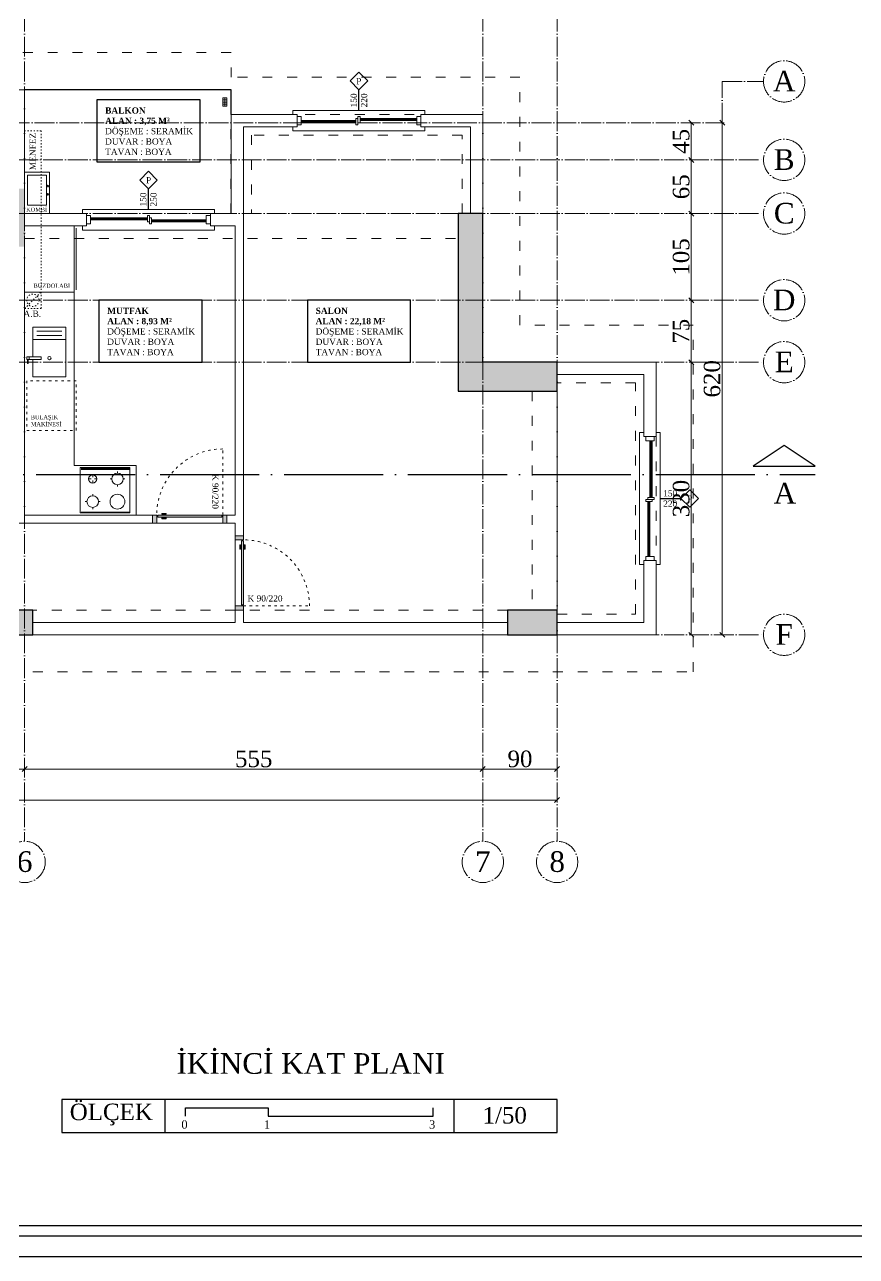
# Model space of a CAD drawing. Header units: centimetres. Extents: x -1107 to 35418, y 13584 to 18329.
# Drawn here: x 13933 to 14940, y 14837 to 16328 of the extents above; entities that cross this region are included whole.
import ezdxf

# ---------------------------------------------------------------- set-up
doc = ezdxf.new("R2010")
doc.units = ezdxf.units.CM
for name, pattern in [('ACAD_ISO03', [30, 12, -18]), ('ACAD_ISO03W100', [30, 12, -18]), ('ACAD_ISO04W100', [30, 24, -3, 0, -3])]:
    doc.linetypes.add(name, pattern=pattern)
doc.layers.add('YLZ-AKS', color=7, linetype='ACAD_ISO04W100', lineweight=5, true_color=0x2e2f36)
doc.layers.add('YLZ-TARAMA', color=7, linetype='Continuous', lineweight=5, true_color=0x686d6c)
for name, color, linetype, lineweight in [('YLZ-ALAN HESABI', 41, 'Continuous', 35), ('YLZ-DUVAR', 151, 'Continuous', 20), ('YLZ-HAVALANDIRMA', 115, 'Continuous', 5), ('YLZ-ISLAK HACİMLER', 150, 'Continuous', 9), ('YLZ-KAPI', 241, 'Continuous', 9), ('YLZ-PENCERE', 231, 'Continuous', 5), ('YLZ-TEFRİŞ', 191, 'Continuous', 20), ('YLZ-ÇIKMA İZDÜŞÜMÜ', 201, 'ACAD_ISO03', 5), ('YLZ-ÖLÇÜ', 251, 'Continuous', 5)]:
    doc.layers.add(name, color=color, linetype=linetype, lineweight=lineweight)
for name, color, linetype in [('YLZ-Kesit Çizgisi', 10, 'Continuous'), ('YLZ-KOLON', 191, 'Continuous'), ('YLZ-PAFTA', 165, 'Continuous'), ('YLZ-VERANDA-BALKON', 41, 'Continuous'), ('YLZ-YAZI', 113, 'Continuous')]:
    doc.layers.add(name, color=color, linetype=linetype)
doc.layers.add('YLZ-KİRİŞ', color=123, linetype='ACAD_ISO03W100', lineweight=5, transparency=0.5)
doc.styles.add('ARIAL', font='times.ttf')
doc.dimstyles.new('YLZ - Dış Ölçü', dxfattribs={"dimscale": 2, "dimtxt": 10, "dimasz": 3, "dimexe": 1.25, "dimexo": 1, "dimgap": 1, "dimtad": 1, "dimdec": 1, "dimrnd": 0.5, "dimtxsty": 'ARIAL', "dimblk": 'OBLIQUE', "dimcen": 1, "dimclrd": 250, "dimclre": 250, "dimclrt": 150, "dimadec": 0, "dimazin": 0, "dimtfac": 1, "dimtdec": 1, "dimtmove": 1, "dimatfit": 3, "dimldrblk": 'OBLIQUE', "dimfxl": 5, "dimfxlon": 1, "dimarcsym": 0})

# ---------------------------------------------------------------- blocks, each defined once
blk = doc.blocks.new('Aks')
at = {"layer": 'YLZ-AKS'}
for p, q in [((481035.8, 4514449.6), (481035.8, 4513204.6)), ((481590.8, 4514449.6), (481590.8, 4513204.6)), ((481680.8, 4514449.6), (481680.8, 4513204.6)), ((478860.8, 4513859.6), (481930.8, 4513859.6)), ((478860.8, 4513784.6), (481930.8, 4513784.6)), ((478860.8, 4513454.6), (481930.8, 4513454.6))]:
    blk.add_line(p, q, dxfattribs=at)
for points in [[(478860.8, 4514124.6), (478910.8, 4514124.6), (478910.8, 4514074.6), (481880.8, 4514074.6), (481880.8, 4514124.6), (481930.8, 4514124.6)], [(478860.8, 4514029.6), (481930.8, 4514029.6)], [(478860.8, 4513964.6), (481930.8, 4513964.6)]]:
    blk.add_lwpolyline(points, dxfattribs=at)
for centre in [(481955.8, 4514124.6), (481955.8, 4514029.6), (481955.8, 4513964.6), (481955.8, 4513859.6), (481955.8, 4513784.6), (481955.8, 4513454.6), (481035.8, 4513179.6), (481590.8, 4513179.6), (481680.8, 4513179.6)]:
    blk.add_circle(centre, 25, dxfattribs=at)
at = {"layer": 'YLZ-Kesit Çizgisi', "linetype": 'ACAD_ISO04W100', "ltscale": 5}
blk.add_line((478798.3, 4513648.6), (481993.3, 4513648.6), dxfattribs=at)
blk.add_lwpolyline([(481993.3, 4513658.6), (481955.8, 4513683.6), (481918.3, 4513658.6), (481993.3, 4513658.6)], dxfattribs=at)
at = {"layer": 'YLZ-Kesit Çizgisi', "linetype": 'ACAD_ISO04W100', "ltscale": 5, "insert": (481943, 4513638.4), "char_height": 25, "attachment_point": 1, "style": 'ARIAL'}
blk.add_mtext_dynamic_manual_height_columns('A', width=209.742, gutter_width=12.5, heights=[104], dxfattribs=at)
at = {"layer": 'YLZ-YAZI', "char_height": 25, "attachment_point": 1, "style": 'ARIAL'}
for s, heights, insert in [('\\pxqc;A', [8.55], (481940.1, 4514137.5)), ('\\pxqc;B', [8.55], (481940.1, 4514042.5)), ('\\pxqc;C', [8.55], (481940.1, 4513977.5)), ('\\pxqc;D', [8.55], (481940.1, 4513872.5)), ('\\pxqc;E', [8.55], (481940.1, 4513797.5)), ('\\pxqc;F', [8.55], (481940.1, 4513467.5)), ('\\pxqc;6', [17.4], (481020.1, 4513192.5)), ('\\pxqc;7', [8.55], (481575.1, 4513192.5)), ('\\pxqc;8', [8.55], (481665.1, 4513192.5))]:
    blk.add_mtext_dynamic_manual_height_columns(s, width=31.519, gutter_width=12.5, heights=heights, dxfattribs=dict(at, insert=insert))
blk = doc.blocks.new("Kapı 90'lık")
at = {"lineweight": 0, "true_color": 0x939598, "transparency": 33554559}
h = blk.add_hatch(color=252, dxfattribs=at)
h.dxf.hatch_style = 1
h.paths.add_polyline_path([(663.8, 3319.8), (668.8, 3319.8), (668.8, 3329.8), (663.8, 3329.8)])
h.paths.add_polyline_path([(670, 3327.3), (747.5, 3327.3), (747.5, 3329.8), (670, 3329.8)])
h.paths.add_polyline_path([(675, 3325.3), (680, 3325.3), (680, 3326.3), (675, 3326.3)])
h.paths.add_polyline_path([(680, 3330.8), (680, 3331.8), (675, 3331.8), (675, 3330.8)])
h.paths.add_polyline_path([(753.8, 3329.8), (748.8, 3329.8), (748.8, 3319.8), (753.8, 3319.8)])
at = {"layer": 'YLZ-KAPI', "linetype": 'ACAD_ISO03W100', "ltscale": 0.25}
blk.add_line((748.8, 3329.8), (748.8, 3409.8), dxfattribs=at)
at = {"layer": 'YLZ-KAPI'}
blk.add_line((748.8, 3319.8), (668.8, 3319.8), dxfattribs=at)
for points in [[(663.8, 3329.8), (663.8, 3319.8), (668.8, 3319.8), (668.8, 3329.8)], [(747.5, 3327.3), (670, 3327.3), (670, 3329.8), (747.5, 3329.8)], [(680, 3331.8), (680, 3330.8), (675, 3330.8), (675, 3331.8)], [(680, 3325.3), (680, 3326.3), (675, 3326.3), (675, 3325.3)], [(753.8, 3329.8), (753.8, 3319.8), (748.8, 3319.8), (748.8, 3329.8)]]:
    blk.add_lwpolyline(points, close=True, dxfattribs=at)
at = {"layer": 'YLZ-KAPI', "linetype": 'ACAD_ISO03W100', "ltscale": 0.25}
blk.add_arc((748.8, 3329.8), 80, 90, 180, dxfattribs=at)
blk = doc.blocks.new('KP-1')
at = {"layer": 'YLZ-PENCERE'}
for p, q in [((471099.2, 4508586.2), (471165.5, 4508586.2)), ((471170.5, 4508588.7), (471239.2, 4508588.7)), ((471170.5, 4508587.7), (471239.2, 4508587.7)), ((471170.5, 4508587.2), (471239.2, 4508587.2)), ((471170.5, 4508586.2), (471239.2, 4508586.2)), ((471099.2, 4508585.2), (471165.5, 4508585.2)), ((471099.2, 4508584.7), (471165.5, 4508584.7)), ((471099.2, 4508583.7), (471165.5, 4508583.7)), ((470913, 4508468.7), (470844.2, 4508468.7)), ((470913, 4508467.7), (470844.2, 4508467.7)), ((470913, 4508467.2), (470844.2, 4508467.2)), ((470913, 4508466.2), (470844.2, 4508466.2)), ((470984.2, 4508466.2), (470918, 4508466.2)), ((470984.2, 4508465.2), (470918, 4508465.2)), ((470984.2, 4508464.7), (470918, 4508464.7)), ((470984.2, 4508463.7), (470918, 4508463.7)), ((471521.7, 4508130), (471521.7, 4508198.7)), ((471522.7, 4508130), (471522.7, 4508198.7)), ((471523.2, 4508130), (471523.2, 4508198.7)), ((471524.2, 4508130), (471524.2, 4508198.7)), ((471519.2, 4508058.7), (471519.2, 4508125)), ((471520.2, 4508058.7), (471520.2, 4508125)), ((471520.7, 4508058.7), (471520.7, 4508125)), ((471521.7, 4508058.7), (471521.7, 4508125))]:
    blk.add_line(p, q, dxfattribs=at)
for points in [[(471089.2, 4508593.7), (471089.2, 4508598.7), (471249.2, 4508598.7), (471249.2, 4508593.7)], [(471089.2, 4508578.7), (471089.2, 4508573.7), (471249.2, 4508573.7), (471249.2, 4508578.7)], [(470994.2, 4508473.7), (470994.2, 4508478.7), (470834.2, 4508478.7), (470834.2, 4508473.7)], [(470994.2, 4508458.7), (470994.2, 4508453.7), (470834.2, 4508453.7), (470834.2, 4508458.7)], [(471514.2, 4508048.7), (471509.2, 4508048.7), (471509.2, 4508208.7), (471514.2, 4508208.7)], [(471529.2, 4508048.7), (471534.2, 4508048.7), (471534.2, 4508208.7), (471529.2, 4508208.7)]]:
    blk.add_lwpolyline(points, dxfattribs=at)
for points in [[(471094.2, 4508591.2), (471094.2, 4508581.2), (471099.2, 4508581.2), (471099.2, 4508591.2)], [(471165.5, 4508588.7), (471165.5, 4508581.2), (471168, 4508581.2), (471168, 4508588.7)], [(471168, 4508591.2), (471168, 4508583.7), (471170.5, 4508583.7), (471170.5, 4508591.2)], [(471239.2, 4508591.2), (471239.2, 4508581.2), (471244.2, 4508581.2), (471244.2, 4508591.2)], [(470844.2, 4508471.2), (470844.2, 4508461.2), (470839.2, 4508461.2), (470839.2, 4508471.2)], [(470915.5, 4508471.2), (470915.5, 4508463.7), (470913, 4508463.7), (470913, 4508471.2)], [(470918, 4508468.7), (470918, 4508461.2), (470915.5, 4508461.2), (470915.5, 4508468.7)], [(470989.2, 4508471.2), (470989.2, 4508461.2), (470984.2, 4508461.2), (470984.2, 4508471.2)], [(471526.7, 4508198.7), (471516.7, 4508198.7), (471516.7, 4508203.7), (471526.7, 4508203.7)], [(471524.2, 4508125), (471516.7, 4508125), (471516.7, 4508127.5), (471524.2, 4508127.5)], [(471526.7, 4508127.5), (471519.2, 4508127.5), (471519.2, 4508130), (471526.7, 4508130)], [(471526.7, 4508053.7), (471516.7, 4508053.7), (471516.7, 4508058.7), (471526.7, 4508058.7)]]:
    blk.add_lwpolyline(points, close=True, dxfattribs=at)
at = {"layer": 'YLZ-YAZI'}
for p, q in [((471169.2, 4508598.7), (471169.2, 4508623.7)), ((470914.2, 4508478.7), (470914.2, 4508503.7)), ((471534.2, 4508128.7), (471559.2, 4508128.7))]:
    blk.add_line(p, q, dxfattribs=at)
for points in [[(471169.2, 4508623.7), (471179.8, 4508634.3), (471169.2, 4508644.9), (471158.6, 4508634.3)], [(470914.2, 4508503.7), (470903.6, 4508514.3), (470914.2, 4508524.9), (470924.8, 4508514.3)], [(471559.2, 4508128.7), (471569.8, 4508139.3), (471580.4, 4508128.7), (471569.8, 4508118.1)]]:
    blk.add_lwpolyline(points, close=True, dxfattribs=at)
at = {"layer": 'YLZ-ÖLÇÜ'}
blk.add_blockref("Kapı 90'lık", (470255.5, 4504778.9), dxfattribs=at)
at = {"layer": 'YLZ-ÖLÇÜ', "rotation": 270}
blk.add_blockref("Kapı 90'lık", (467699.5, 4508747.5), dxfattribs=at)
at = {"layer": 'YLZ-YAZI', "char_height": 7.5, "style": 'ARIAL'}
for s, width, heights, insert, attachment_point in [('\\pxqc;P', 35.57, [14.5], (471186.8, 4508630.3), 9), ('\\pxqc;P', 35.57, [14.5], (470896.6, 4508510.3), 7), ('\\pxqc;150\\P220', 58.361, [27.4], (471575.4, 4508118.7), 9), ('\\pxqc;P', 35.57, [14.5], (471552.2, 4508124.7), 7), ('\\pxql;K 90/220', 44.855, [49.7], (471034.2, 4508011.5), 1)]:
    blk.add_mtext_dynamic_manual_height_columns(s, width=width, gutter_width=12.5, heights=heights, dxfattribs=dict(at, insert=insert, attachment_point=attachment_point))
for s, width, heights, insert, attachment_point, rotation in [('\\pxqc;150\\P220', 58.361, [27.4], (471159.2, 4508639.9), 3, 90), ('\\pxqc;150\\P250', 58.361, [27.4], (470924.2, 4508519.9), 9, 90), ('\\pxql;K 90/220', 44.855, [49.7], (470991.4, 4508113.7), 9, 270)]:
    blk.add_mtext_dynamic_manual_height_columns(s, width=width, gutter_width=12.5, heights=heights, dxfattribs=dict(at, insert=insert, attachment_point=attachment_point, rotation=rotation))
blk = doc.blocks.new('B.K. Kolon Plan')
at = {"layer": 'YLZ-TARAMA'}
h = blk.add_hatch(dxfattribs=at)
h.set_pattern_fill('ANSI33', color=256, angle=-90)
h.set_pattern_definition([(315, (-466565.205, -4488308.273), (4.4901280605, 4.4901280605), []), (315, (-466565.205, -4488312.7634), (4.4901280605, 4.4901280605), [3.175, -1.5875])])
h.paths.add_polyline_path([(8682.1, 16884.5), (8652.1, 16884.5), (8652.1, 16804.5), (8682.1, 16804.5)])
h.paths.add_polyline_path([(8712.1, 16294.5), (8652.1, 16294.5), (8652.1, 16264.5), (8712.1, 16264.5)])
h.paths.add_polyline_path([(9427.1, 16294.5), (9347.1, 16294.5), (9347.1, 16264.5), (9427.1, 16264.5)])
h.paths.add_polyline_path([(9422.1, 16864.5), (9382.1, 16864.5), (9382.1, 16804.5), (9422.1, 16804.5)])
h.paths.add_polyline_path([(9157.1, 16884.5), (9117.1, 16884.5), (9117.1, 16824.5), (9157.1, 16824.5)])
h.paths.add_polyline_path([(9777.1, 16674.5), (9727.1, 16674.5), (9727.1, 16644.5), (9777.1, 16644.5)])
h.paths.add_polyline_path([(9777.1, 16844.5), (9737.1, 16844.5), (9737.1, 16804.5), (9777.1, 16804.5)])
h.paths.add_polyline_path([(9772.1, 16294.5), (9722.1, 16294.5), (9722.1, 16264.5), (9772.1, 16264.5)])
h.paths.add_polyline_path([(10027.1, 16294.5), (9977.1, 16294.5), (9977.1, 16264.5), (10027.1, 16264.5)])
h.paths.add_polyline_path([(10027.1, 16839.5), (9997.1, 16839.5), (9997.1, 16769.5), (10027.1, 16769.5)])
h.paths.add_polyline_path([(10577.1, 16804.5), (10542.1, 16804.5), (10542.1, 16734.5), (10577.1, 16734.5)])
h.paths.add_polyline_path([(10587.1, 16294.5), (10507.1, 16294.5), (10507.1, 16264.5), (10587.1, 16264.5)])
h.paths.add_polyline_path([(11222.1, 16294.5), (11162.1, 16294.5), (11162.1, 16264.5), (11222.1, 16264.5)])
h.paths.add_polyline_path([(11222.1, 16594.5), (11132.1, 16594.5), (11132.1, 16774.5), (11102.1, 16774.5), (11102.1, 16559.5), (11222.1, 16559.5)])
at = {"layer": 'YLZ-KİRİŞ'}
for points in [[(11107.1, 16774.5), (11107.1, 16869.5), (10852.1, 16869.5), (10852.1, 16774.5), (10827.1, 16774.5), (10827.1, 16894.5), (11132.1, 16894.5), (11132.1, 16774.5), (11107.1, 16774.5)], [(11222.1, 16594.5), (11342.1, 16594.5), (11342.1, 16264.5), (11222.1, 16264.5), (11222.1, 16289.5), (11317.1, 16289.5), (11317.1, 16569.5), (11222.1, 16569.5), (11222.1, 16594.5)]]:
    blk.add_lwpolyline(points, dxfattribs=at)
for points in [[(10577.1, 16744.5), (11102.1, 16744.5), (11102.1, 16774.5), (10577.1, 16774.5)], [(11192.1, 16559.5), (11192.1, 16294.5), (11222.1, 16294.5), (11222.1, 16559.5)], [(10587.1, 16264.5), (11162.1, 16264.5), (11162.1, 16294.5), (10587.1, 16294.5)]]:
    blk.add_lwpolyline(points, close=True, dxfattribs=at)
at = {"layer": 'YLZ-KOLON'}
blk.add_lwpolyline([(11222.1, 16594.5), (11132.1, 16594.5), (11132.1, 16774.5), (11102.1, 16774.5), (11102.1, 16559.5), (11222.1, 16559.5), (11222.1, 16594.5)], dxfattribs=at)
for points in [[(10507.1, 16294.5), (10507.1, 16264.5), (10587.1, 16264.5), (10587.1, 16294.5)], [(11162.1, 16294.5), (11162.1, 16264.5), (11222.1, 16264.5), (11222.1, 16294.5)]]:
    blk.add_lwpolyline(points, close=True, dxfattribs=at)
blk = doc.blocks.new('İ.K. Tefriş')
at = {"layer": 'YLZ-HAVALANDIRMA', "linetype": 'ACAD_ISO03W100', "ltscale": 0.125}
for p, q in [((13477.1, 15594.5), (13497.1, 15614.5)), ((13497.1, 15594.5), (13497.1, 15614.5)), ((14327.1, 15429.5), (14347.1, 15429.5)), ((14327.1, 15409.5), (14347.1, 15429.5))]:
    blk.add_line(p, q, dxfattribs=at)
for points in [[(13572.1, 15594.5), (13477.1, 15594.5), (13477.1, 15614.5), (13572.1, 15614.5)], [(14327.1, 15624.5), (14327.1, 15409.5), (14347.1, 15409.5), (14347.1, 15624.5)]]:
    blk.add_lwpolyline(points, close=True, dxfattribs=at)
for centre in [(13487.1, 15604.5), (14337.1, 15419.5)]:
    blk.add_circle(centre, 7.5, dxfattribs=at)
at = {"layer": 'YLZ-ISLAK HACİMLER'}
for p, q in [((13136.9, 15742), (13132.4, 15742)), ((13136.9, 15739.5), (13132.4, 15739.5)), ((13136.9, 15737), (13132.4, 15737)), ((13134.6, 15734.5), (13134.6, 15744.5)), ((13136.9, 15744.5), (13136.9, 15734.5)), ((14571.9, 15662), (14567.4, 15662)), ((14571.9, 15659.5), (14567.4, 15659.5)), ((14569.6, 15654.5), (14569.6, 15664.5)), ((14571.9, 15664.5), (14571.9, 15654.5)), ((14571.9, 15657), (14567.4, 15657)), ((13047.1, 15049.2), (13057.1, 15049.2)), ((13057.1, 15047), (13047.1, 15047)), ((13049.6, 15049.2), (13049.6, 15044.7)), ((13052.1, 15049.2), (13052.1, 15044.7)), ((13054.6, 15049.2), (13054.6, 15044.7)), ((13127.1, 15049.2), (13137.1, 15049.2)), ((13137.1, 15047), (13127.1, 15047)), ((13129.6, 15049.2), (13129.6, 15044.7)), ((13132.1, 15049.2), (13132.1, 15044.7)), ((13134.6, 15049.2), (13134.6, 15044.7)), ((13777.1, 15049.2), (13787.1, 15049.2)), ((13787.1, 15047), (13777.1, 15047)), ((13779.6, 15049.2), (13779.6, 15044.7)), ((13782.1, 15049.2), (13782.1, 15044.7)), ((13784.6, 15049.2), (13784.6, 15044.7)), ((13887.1, 15049.2), (13897.1, 15049.2)), ((13897.1, 15047), (13887.1, 15047)), ((13889.6, 15049.2), (13889.6, 15044.7)), ((13892.1, 15049.2), (13892.1, 15044.7)), ((13894.6, 15049.2), (13894.6, 15044.7))]:
    blk.add_line(p, q, dxfattribs=at)
for points in [[(13137.1, 15734.5), (13132.1, 15734.5), (13132.1, 15744.5), (13137.1, 15744.5)], [(13112.1, 15664.5), (13142.1, 15664.5), (13142.1, 15614.5), (13112.1, 15614.5)], [(14572.1, 15654.5), (14567.1, 15654.5), (14567.1, 15664.5), (14572.1, 15664.5)], [(14357.1, 15574.5), (14327.1, 15574.5), (14327.1, 15524.5), (14357.1, 15524.5)], [(13057.1, 15049.5), (13057.1, 15044.5), (13047.1, 15044.5), (13047.1, 15049.5)], [(13137.1, 15049.5), (13137.1, 15044.5), (13127.1, 15044.5), (13127.1, 15049.5)], [(13787.1, 15049.5), (13787.1, 15044.5), (13777.1, 15044.5), (13777.1, 15049.5)], [(13897.1, 15049.5), (13897.1, 15044.5), (13887.1, 15044.5), (13887.1, 15049.5)]]:
    blk.add_lwpolyline(points, close=True, dxfattribs=at)
for points in [[(13132.4, 15734.5), (13132.4, 15744.5)], [(14567.4, 15654.5), (14567.4, 15664.5)], [(13057.1, 15044.7), (13047.1, 15044.7)], [(13137.1, 15044.7), (13127.1, 15044.7)], [(13787.1, 15044.7), (13777.1, 15044.7)], [(13897.1, 15044.7), (13887.1, 15044.7)]]:
    blk.add_lwpolyline(points, dxfattribs=at)
at = {"layer": 'YLZ-ISLAK HACİMLER', "lineweight": 9}
for points in [[(13115.6, 15661), (13138.6, 15661), (13138.6, 15624.5), (13115.6, 15624.5)], [(14353.6, 15571), (14330.6, 15571), (14330.6, 15534.5), (14353.6, 15534.5)]]:
    blk.add_lwpolyline(points, close=True, dxfattribs=at)
for centre in [(13113.9, 15647.7), (14355.4, 15557.7)]:
    blk.add_circle(centre, 1, dxfattribs=at)
at = {"layer": 'YLZ-ISLAK HACİMLER'}
for centre in [(13113.9, 15637.7), (14355.4, 15547.7)]:
    blk.add_circle(centre, 1, dxfattribs=at)
at = {"layer": 'YLZ-TEFRİŞ'}
for p, q in [((13444.6, 15617), (13444.6, 15692)), ((13507.1, 15614.5), (13447.1, 15614.5)), ((13456.4, 15539.5), (13454.4, 15539.5)), ((13463.4, 15546.5), (13463.4, 15548.5)), ((13470.4, 15539.5), (13472.4, 15539.5)), ((13463.4, 15532.5), (13463.4, 15530.5)), ((13458.4, 15509.5), (13461.4, 15509.5)), ((13463.4, 15511.5), (13463.4, 15514.5)), ((13465.4, 15509.5), (13468.4, 15509.5)), ((13483.9, 15509.5), (13481.9, 15509.5)), ((13490.9, 15516.5), (13490.9, 15518.5)), ((13497.9, 15509.5), (13499.9, 15509.5)), ((13463.4, 15504.5), (13463.4, 15507.5)), ((13490.9, 15502.5), (13490.9, 15500.5)), ((14389.6, 15432), (14389.6, 15507)), ((13377.1, 15459.5), (13377.1, 15419.5)), ((13437.1, 15459.5), (13377.1, 15459.5)), ((13422.1, 15459.5), (13422.1, 15419.5)), ((13427.1, 15454.5), (13427.1, 15424.5)), ((13432.1, 15454.5), (13432.1, 15424.5)), ((13437.1, 15459.5), (13437.1, 15419.5)), ((13398.1, 15412), (13398.1, 15429.5)), ((13401.1, 15429.5), (13398.1, 15429.5)), ((13401.1, 15412), (13401.1, 15429.5)), ((14327.1, 15429.5), (14387.1, 15429.5)), ((13398.1, 15419.5), (13377.1, 15419.5)), ((13398.1, 15414), (13393.1, 15414)), ((13393.1, 15414), (13393.1, 15413)), ((13398.1, 15413), (13393.1, 15413)), ((13401.1, 15415), (13398.1, 15415)), ((13401.1, 15412), (13398.1, 15412)), ((13437.1, 15419.5), (13401.1, 15419.5)), ((14337.1, 15387), (14337.1, 15351)), ((14377.1, 15387), (14337.1, 15387)), ((14372.1, 15382), (14342.1, 15382)), ((14372.1, 15377), (14342.1, 15377)), ((14377.1, 15387), (14377.1, 15327)), ((14377.1, 15372), (14337.1, 15372)), ((14329.6, 15351), (14347.1, 15351)), ((14329.6, 15351), (14329.6, 15348)), ((14329.6, 15348), (14347.1, 15348)), ((14330.6, 15348), (14330.6, 15343)), ((14331.6, 15348), (14331.6, 15343)), ((14332.6, 15351), (14332.6, 15348)), ((14337.1, 15348), (14337.1, 15327)), ((14347.1, 15351), (14347.1, 15348)), ((14331.6, 15343), (14330.6, 15343)), ((14377.1, 15327), (14337.1, 15327)), ((14439.6, 15210.2), (14439.6, 15212.2)), ((14404.6, 15203.2), (14407.6, 15203.2)), ((14409.6, 15208.2), (14409.6, 15205.2)), ((14409.6, 15201.2), (14409.6, 15198.2)), ((14411.6, 15203.2), (14414.6, 15203.2)), ((14432.6, 15203.2), (14430.6, 15203.2)), ((14439.6, 15196.2), (14439.6, 15194.2)), ((14446.6, 15203.2), (14448.6, 15203.2)), ((14409.6, 15182.7), (14409.6, 15184.7)), ((14402.6, 15175.7), (14400.6, 15175.7)), ((14409.6, 15168.7), (14409.6, 15166.7)), ((14416.6, 15175.7), (14418.6, 15175.7)), ((13884.6, 15139.5), (13884.6, 15029.5)), ((13021.6, 15086), (13012.6, 15086)), ((13884.6, 15089.5), (13887.1, 15089.5)), ((13887.1, 15089.5), (13887.1, 15029.5)), ((13926.6, 15086), (13917.6, 15086)), ((12999.6, 15073), (12999.6, 15032)), ((13034.6, 15073), (13034.6, 15032)), ((13904.6, 15073), (13904.6, 15032)), ((13939.6, 15073), (13939.6, 15032)), ((12999.6, 15044.5), (13034.6, 15044.5)), ((12999.6, 15032), (13034.6, 15032)), ((13007.4, 15040.5), (13005.6, 15040.5)), ((13008.1, 15041.2), (13008.1, 15043)), ((13008.1, 15039.7), (13008.1, 15038)), ((13008.9, 15040.5), (13010.6, 15040.5)), ((13025.4, 15040.5), (13023.6, 15040.5)), ((13026.1, 15041.2), (13026.1, 15043)), ((13026.1, 15039.7), (13026.1, 15038)), ((13026.9, 15040.5), (13028.6, 15040.5)), ((13904.6, 15044.5), (13939.6, 15044.5)), ((13904.6, 15032), (13939.6, 15032)), ((13912.4, 15040.5), (13910.6, 15040.5)), ((13913.1, 15041.2), (13913.1, 15043)), ((13913.1, 15039.7), (13913.1, 15038)), ((13913.9, 15040.5), (13915.6, 15040.5)), ((13930.4, 15040.5), (13928.6, 15040.5)), ((13931.1, 15041.2), (13931.1, 15043)), ((13931.1, 15039.7), (13931.1, 15038)), ((13931.9, 15040.5), (13933.6, 15040.5))]:
    blk.add_line(p, q, dxfattribs=at)
for points in [[(13302.1, 15419.5), (13302.1, 15469.5), (13447.1, 15469.5), (13447.1, 15694.5)], [(13450.6, 15495.5), (13450.6, 15553.5)], [(13452.1, 15495.5), (13452.1, 15553.5)], [(13503.6, 15553.5), (13503.6, 15495.5)], [(14462.1, 15159.5), (14462.1, 15219.5), (14387.1, 15219.5), (14387.1, 15509.5)], [(13117.1, 15279.5), (13117.1, 15179.5), (13157.1, 15179.5)], [(13718.4, 15210.4), (13718.4, 15272.9), (13734.6, 15249.5), (13718.4, 15210.4)], [(13720.9, 15272.9), (13737.1, 15249.5), (13720.9, 15210.4)], [(13152.1, 15249.5), (13127.1, 15249.5), (13127.1, 15209.5)], [(14395.6, 15216), (14453.6, 15216)], [(14395.6, 15214.5), (14453.6, 15214.5)], [(13097.1, 15162), (13094.6, 15162), (13094.6, 15127), (13097.1, 15127)], [(14453.6, 15163), (14395.6, 15163)], [(13343.4, 15142.9), (13327.1, 15119.5), (13343.4, 15080.4)], [(13345.9, 15080.4), (13345.9, 15142.9), (13329.6, 15119.5), (13345.9, 15080.4)], [(13059.6, 15109.5), (13057.1, 15109.5), (13057.1, 15107)], [(13157.1, 15107), (13059.6, 15107), (13059.6, 15029.5)], [(13157.1, 15109.5), (13097.1, 15109.5), (13097.1, 15107)], [(14127.1, 15094.5), (14127.1, 15097), (14162.1, 15097), (14162.1, 15094.5)], [(13059.6, 15069.5), (13057.1, 15069.5), (13057.1, 15029.5)], [(14092.1, 15069.5), (13967.1, 15069.5), (13967.1, 15029.5)], [(14062.1, 15034.5), (14062.1, 15059.5), (14022.1, 15059.5)]]:
    blk.add_lwpolyline(points, dxfattribs=at)
for points in [[(13504.6, 15554.5), (13504.6, 15494.5), (13449.6, 15494.5), (13449.6, 15554.5)], [(14454.6, 15162), (14394.6, 15162), (14394.6, 15217), (14454.6, 15217)], [(13097.1, 15114.5), (13157.1, 15114.5), (13157.1, 15174.5), (13097.1, 15174.5)], [(13098.6, 15116), (13155.6, 15116), (13155.6, 15173), (13098.6, 15173)], [(13099.1, 15116.5), (13155.1, 15116.5), (13155.1, 15172.5), (13099.1, 15172.5)], [(14174.6, 15094.5), (14174.6, 15034.5), (14114.6, 15034.5), (14114.6, 15094.5)], [(14173.1, 15093), (14173.1, 15036), (14116.1, 15036), (14116.1, 15093)], [(14172.6, 15092.5), (14172.6, 15036.5), (14116.6, 15036.5), (14116.6, 15092.5)]]:
    blk.add_lwpolyline(points, close=True, dxfattribs=at)
at = {"layer": 'YLZ-TEFRİŞ', "linetype": 'ACAD_ISO03W100', "ltscale": 0.25}
for points in [[(13372.1, 15472), (13372.1, 15412), (13312.1, 15412), (13312.1, 15472)], [(14389.6, 15322), (14329.6, 15322), (14329.6, 15262), (14389.6, 15262)]]:
    blk.add_lwpolyline(points, close=True, dxfattribs=at)
at = {"layer": 'YLZ-TEFRİŞ'}
for centre, radius in [((13463.4, 15539.5), 7), ((13490.9, 15539.5), 9), ((13463.4, 15509.5), 5), ((13490.9, 15509.5), 7), ((13399.6, 15439.5), 2), ((14357.1, 15349.5), 2), ((13139.6, 15229.5), 2.5), ((14409.6, 15203.2), 5), ((14439.6, 15203.2), 7), ((14409.6, 15175.7), 7), ((14439.6, 15175.7), 9), ((14042.1, 15047), 2.5), ((13008.1, 15040.5), 0.75), ((13026.1, 15040.5), 0.75), ((13913.1, 15040.5), 0.75), ((13931.1, 15040.5), 0.75)]:
    blk.add_circle(centre, radius, dxfattribs=at)
at = {"layer": 'YLZ-TEFRİŞ', "linetype": 'ACAD_ISO03W100', "ltscale": 0.25}
for centre in [(13127.1, 15144.5), (14144.6, 15064.5)]:
    blk.add_circle(centre, 17.5, dxfattribs=at)
at = {"layer": 'YLZ-TEFRİŞ'}
for centre, start, end in [((13012.6, 15073), 90, 180), ((13021.6, 15073), 0, 90), ((13917.6, 15073), 90, 180), ((13926.6, 15073), 0, 90)]:
    blk.add_arc(centre, 13, start, end, dxfattribs=at)
at = {"layer": 'YLZ-ISLAK HACİMLER', "char_height": 5, "style": 'ARIAL'}
for insert, attachment_point in [((13114.9, 15616.7), 7), ((14354.4, 15526.7), 9)]:
    blk.add_mtext_dynamic_manual_height_columns('KOMBİ', width=141.545, gutter_width=12.5, heights=[0], dxfattribs=dict(at, insert=insert, attachment_point=attachment_point))
at = {"layer": 'YLZ-TEFRİŞ', "char_height": 10, "style": 'ARIAL'}
for s, insert, attachment_point in [('{\\fTimes New Roman|b1|i0|c162|p18;D-4}', (13713.4, 15249.5), 3), ('{\\fTimes New Roman|b1|i0|c162|p18;D-3}', (13350.9, 15119.5), 1)]:
    blk.add_mtext_dynamic_manual_height_columns(s, width=184.11, gutter_width=6.25, heights=[52], dxfattribs=dict(at, insert=insert, attachment_point=attachment_point))
at = {"layer": 'YLZ-YAZI', "style": 'ARIAL'}
for s, width, heights, insert, char_height, attachment_point in [('BUZDOLABI', 109.782, [64.9], (13452.1, 15619.5), 5, 7), ('MENFEZ', 50.631, [31.7], (13568.6, 15600.7), 7.5, 9), ('BUZDOLABI', 109.782, [64.9], (14382.1, 15434.5), 5, 9), ('BULAŞIK\\PMAKİNESİ', 109.782, [64.9], (13317.1, 15417), 5, 7), ('A.B.', 50.631, [31.7], (14347.1, 15399.3), 7.5, 9), ('BULAŞIK\\PMAKİNESİ', 109.782, [64.9], (14334.6, 15267), 5, 7), ('KURUTMA\\PMAKİNESİ', 109.782, [64.9], (13102.1, 15154.9), 5, 7), ('ÇAMAŞIR\\PMAKİNESİ', 109.782, [64.9], (13102.1, 15134.1), 5, 1), ('ÇAMAŞIR\\PMAKİNESİ', 109.782, [64.9], (14119.6, 15074.9), 5, 7), ('KURUTMA\\PMAKİNESİ', 109.782, [64.9], (14119.6, 15054.1), 5, 1)]:
    blk.add_mtext_dynamic_manual_height_columns(s, width=width, gutter_width=12.5, heights=heights, dxfattribs=dict(at, insert=insert, char_height=char_height, attachment_point=attachment_point))
at = {"layer": 'YLZ-YAZI', "char_height": 7.5, "rotation": 90, "style": 'ARIAL'}
for s, insert, attachment_point in [('A.B.', (13467, 15614.5), 3), ('MENFEZ', (14340.6, 15577), 7)]:
    blk.add_mtext_dynamic_manual_height_columns(s, width=50.631, gutter_width=12.5, heights=[31.7], dxfattribs=dict(at, insert=insert, attachment_point=attachment_point))
blk = doc.blocks.new('B.K. Mahal Listesi')
at = {"layer": 'YLZ-YAZI'}
for points in [[(14598.5, 9767.1), (14598.5, 9692.1), (14723.5, 9692.1), (14723.5, 9767.1), (14598.5, 9767.1)], [(14601, 9524.6), (14601, 9449.6), (14726, 9449.6), (14726, 9524.6), (14601, 9524.6)], [(14853.5, 9524.6), (14853.5, 9449.6), (14978.5, 9449.6), (14978.5, 9524.6), (14853.5, 9524.6)]]:
    blk.add_lwpolyline(points, dxfattribs=at)
at = {"layer": 'YLZ-YAZI', "char_height": 7.5, "attachment_point": 1, "style": 'ARIAL'}
for s, insert in [('{\\fTimes New Roman|b1|i0|c162|p18;BALKON\\PALAN : 3,75 M² }\\PDÖŞEME : SERAMİK\\PDUVAR : BOYA \\PTAVAN : BOYA', (14608.5, 9758.1)), ('{\\fTimes New Roman|b1|i0|c162|p18;MUTFAK\\PALAN : 8,93 M² \\P}DÖŞEME : SERAMİK\\PDUVAR : BOYA \\PTAVAN : BOYA', (14611, 9515.6)), ('{\\fTimes New Roman|b1|i0|c162|p18;SALON\\PALAN : 22,18 M² \\P}DÖŞEME : SERAMİK\\PDUVAR : BOYA \\PTAVAN : BOYA', (14863.5, 9515.6))]:
    blk.add_mtext_dynamic_manual_height_columns(s, width=148.617, gutter_width=12.5, heights=[94.5], dxfattribs=dict(at, insert=insert))
blk = doc.blocks.new('_Oblique')
at = {"color": 0, "linetype": 'ByBlock', "lineweight": -2}
blk.add_line((-0.5, -0.5), (0.5, 0.5), dxfattribs=at)
blk = doc.blocks.new('*D5562')
at = {"layer": 'Defpoints', "color": 0, "transparency": 16777216}
for p in [(7342.7, 15426.9), (7342.7, 15426.9), (7897.7, 15426.9)]:
    blk.add_point(p, dxfattribs=at)
at = {"layer": 'YLZ-ÖLÇÜ', "color": 250, "lineweight": -2, "transparency": 16777216}
for p, q in [((7342.7, 15426.9), (7342.7, 15429.4)), ((7897.7, 15426.9), (7342.7, 15426.9)), ((7897.7, 15426.9), (7897.7, 15429.4))]:
    blk.add_line(p, q, dxfattribs=at)
at = {"layer": 'YLZ-ÖLÇÜ', "color": 250, "lineweight": -2, "transparency": 16777216, "xscale": 6, "yscale": 6, "zscale": 6, "rotation": 180}
blk.add_blockref('_Oblique', (7342.7, 15426.9), dxfattribs=at)
at = {"layer": 'YLZ-ÖLÇÜ', "color": 250, "lineweight": -2, "transparency": 16777216, "xscale": 6, "yscale": 6, "zscale": 6}
blk.add_blockref('_Oblique', (7897.7, 15426.9), dxfattribs=at)
at = {"layer": 'YLZ-ÖLÇÜ', "color": 150, "transparency": 16777216, "insert": (7620.2, 15439.1), "char_height": 20, "attachment_point": 5, "style": 'ARIAL'}
blk.add_mtext('555', dxfattribs=at)
blk = doc.blocks.new('*D5563')
at = {"layer": 'Defpoints', "color": 0, "transparency": 16777216}
for p in [(6792.7, 15426.9), (6792.7, 15426.9), (7342.7, 15426.9)]:
    blk.add_point(p, dxfattribs=at)
at = {"layer": 'YLZ-ÖLÇÜ', "color": 250, "lineweight": -2, "transparency": 16777216}
for p, q in [((6792.7, 15426.9), (6792.7, 15429.4)), ((7342.7, 15426.9), (6792.7, 15426.9)), ((7342.7, 15426.9), (7342.7, 15429.4))]:
    blk.add_line(p, q, dxfattribs=at)
at = {"layer": 'YLZ-ÖLÇÜ', "color": 250, "lineweight": -2, "transparency": 16777216, "xscale": 6, "yscale": 6, "zscale": 6, "rotation": 180}
blk.add_blockref('_Oblique', (6792.7, 15426.9), dxfattribs=at)
at = {"layer": 'YLZ-ÖLÇÜ', "color": 250, "lineweight": -2, "transparency": 16777216, "xscale": 6, "yscale": 6, "zscale": 6}
blk.add_blockref('_Oblique', (7342.7, 15426.9), dxfattribs=at)
at = {"layer": 'YLZ-ÖLÇÜ', "color": 150, "transparency": 16777216, "insert": (7067.7, 15439.1), "char_height": 20, "attachment_point": 5, "style": 'ARIAL'}
blk.add_mtext('550', dxfattribs=at)
blk = doc.blocks.new('*D5572')
at = {"layer": 'Defpoints', "color": 0, "transparency": 16777216}
for p in [(8187.7, 16209.4), (8187.7, 16209.4), (8187.7, 15589.4)]:
    blk.add_point(p, dxfattribs=at)
at = {"layer": 'YLZ-ÖLÇÜ', "color": 250, "lineweight": -2, "transparency": 16777216}
for p, q in [((8187.7, 16209.4), (8190.2, 16209.4)), ((8187.7, 15589.4), (8187.7, 16209.4)), ((8187.7, 15589.4), (8190.2, 15589.4))]:
    blk.add_line(p, q, dxfattribs=at)
at = {"layer": 'YLZ-ÖLÇÜ', "color": 250, "lineweight": -2, "transparency": 16777216, "xscale": 6, "yscale": 6, "zscale": 6}
for p, rotation in [((8187.7, 16209.4), 90), ((8187.7, 15589.4), 270)]:
    blk.add_blockref('_Oblique', p, dxfattribs=dict(at, rotation=rotation))
at = {"layer": 'YLZ-ÖLÇÜ', "color": 150, "transparency": 16777216, "insert": (8175.5, 15899.4), "char_height": 20, "attachment_point": 5, "rotation": 90, "style": 'ARIAL'}
blk.add_mtext('620', dxfattribs=at)
blk = doc.blocks.new('*D5573')
at = {"layer": 'Defpoints', "color": 0, "transparency": 16777216}
for p in [(8150.2, 16209.4), (8150.2, 16164.4), (8150.2, 16164.4)]:
    blk.add_point(p, dxfattribs=at)
at = {"layer": 'YLZ-ÖLÇÜ', "color": 250, "lineweight": -2, "transparency": 16777216}
for p, q in [((8150.2, 16209.4), (8152.7, 16209.4)), ((8150.2, 16209.4), (8150.2, 16164.4)), ((8150.2, 16164.4), (8152.7, 16164.4))]:
    blk.add_line(p, q, dxfattribs=at)
at = {"layer": 'YLZ-ÖLÇÜ', "color": 250, "lineweight": -2, "transparency": 16777216, "xscale": 6, "yscale": 6, "zscale": 6}
for p, rotation in [((8150.2, 16209.4), 90), ((8150.2, 16164.4), 270)]:
    blk.add_blockref('_Oblique', p, dxfattribs=dict(at, rotation=rotation))
at = {"layer": 'YLZ-ÖLÇÜ', "color": 150, "transparency": 16777216, "insert": (8138, 16186.9), "char_height": 20, "attachment_point": 5, "rotation": 90, "style": 'ARIAL'}
blk.add_mtext('45', dxfattribs=at)
blk = doc.blocks.new('*D5574')
at = {"layer": 'Defpoints', "color": 0, "transparency": 16777216}
for p in [(8150.2, 16164.4), (8150.2, 16099.4), (8150.2, 16099.4)]:
    blk.add_point(p, dxfattribs=at)
at = {"layer": 'YLZ-ÖLÇÜ', "color": 250, "lineweight": -2, "transparency": 16777216}
for p, q in [((8150.2, 16164.4), (8152.7, 16164.4)), ((8150.2, 16164.4), (8150.2, 16099.4)), ((8150.2, 16099.4), (8152.7, 16099.4))]:
    blk.add_line(p, q, dxfattribs=at)
at = {"layer": 'YLZ-ÖLÇÜ', "color": 250, "lineweight": -2, "transparency": 16777216, "xscale": 6, "yscale": 6, "zscale": 6}
for p, rotation in [((8150.2, 16164.4), 90), ((8150.2, 16099.4), 270)]:
    blk.add_blockref('_Oblique', p, dxfattribs=dict(at, rotation=rotation))
at = {"layer": 'YLZ-ÖLÇÜ', "color": 150, "transparency": 16777216, "insert": (8138, 16131.9), "char_height": 20, "attachment_point": 5, "rotation": 90, "style": 'ARIAL'}
blk.add_mtext('65', dxfattribs=at)
blk = doc.blocks.new('*D5575')
at = {"layer": 'Defpoints', "color": 0, "transparency": 16777216}
for p in [(8150.2, 16099.4), (8150.2, 15994.4), (8150.2, 15994.4)]:
    blk.add_point(p, dxfattribs=at)
at = {"layer": 'YLZ-ÖLÇÜ', "color": 250, "lineweight": -2, "transparency": 16777216}
for p, q in [((8150.2, 16099.4), (8152.7, 16099.4)), ((8150.2, 16099.4), (8150.2, 15994.4)), ((8150.2, 15994.4), (8152.7, 15994.4))]:
    blk.add_line(p, q, dxfattribs=at)
at = {"layer": 'YLZ-ÖLÇÜ', "color": 250, "lineweight": -2, "transparency": 16777216, "xscale": 6, "yscale": 6, "zscale": 6}
for p, rotation in [((8150.2, 16099.4), 90), ((8150.2, 15994.4), 270)]:
    blk.add_blockref('_Oblique', p, dxfattribs=dict(at, rotation=rotation))
at = {"layer": 'YLZ-ÖLÇÜ', "color": 150, "transparency": 16777216, "insert": (8138, 16046.9), "char_height": 20, "attachment_point": 5, "rotation": 90, "style": 'ARIAL'}
blk.add_mtext('105', dxfattribs=at)
blk = doc.blocks.new('*D5576')
at = {"layer": 'Defpoints', "color": 0, "transparency": 16777216}
for p in [(8150.2, 15994.4), (8150.2, 15919.4), (8150.2, 15919.4)]:
    blk.add_point(p, dxfattribs=at)
at = {"layer": 'YLZ-ÖLÇÜ', "color": 250, "lineweight": -2, "transparency": 16777216}
for p, q in [((8150.2, 15994.4), (8152.7, 15994.4)), ((8150.2, 15994.4), (8150.2, 15919.4)), ((8150.2, 15919.4), (8152.7, 15919.4))]:
    blk.add_line(p, q, dxfattribs=at)
at = {"layer": 'YLZ-ÖLÇÜ', "color": 250, "lineweight": -2, "transparency": 16777216, "xscale": 6, "yscale": 6, "zscale": 6}
for p, rotation in [((8150.2, 15994.4), 90), ((8150.2, 15919.4), 270)]:
    blk.add_blockref('_Oblique', p, dxfattribs=dict(at, rotation=rotation))
at = {"layer": 'YLZ-ÖLÇÜ', "color": 150, "transparency": 16777216, "insert": (8138, 15956.9), "char_height": 20, "attachment_point": 5, "rotation": 90, "style": 'ARIAL'}
blk.add_mtext('75', dxfattribs=at)
blk = doc.blocks.new('*D5577')
at = {"layer": 'Defpoints', "color": 0, "transparency": 16777216}
for p in [(8150.2, 15919.4), (8150.2, 15589.4), (8150.2, 15589.4)]:
    blk.add_point(p, dxfattribs=at)
at = {"layer": 'YLZ-ÖLÇÜ', "color": 250, "lineweight": -2, "transparency": 16777216}
for p, q in [((8150.2, 15919.4), (8152.7, 15919.4)), ((8150.2, 15919.4), (8150.2, 15589.4)), ((8150.2, 15589.4), (8152.7, 15589.4))]:
    blk.add_line(p, q, dxfattribs=at)
at = {"layer": 'YLZ-ÖLÇÜ', "color": 250, "lineweight": -2, "transparency": 16777216, "xscale": 6, "yscale": 6, "zscale": 6}
for p, rotation in [((8150.2, 15919.4), 90), ((8150.2, 15589.4), 270)]:
    blk.add_blockref('_Oblique', p, dxfattribs=dict(at, rotation=rotation))
at = {"layer": 'YLZ-ÖLÇÜ', "color": 150, "transparency": 16777216, "insert": (8138, 15754.4), "char_height": 20, "attachment_point": 5, "rotation": 90, "style": 'ARIAL'}
blk.add_mtext('330', dxfattribs=at)
blk = doc.blocks.new('*D5578')
at = {"layer": 'Defpoints', "color": 0, "transparency": 16777216}
for p in [(5417.7, 15389.4), (7987.7, 15389.4), (7987.7, 15389.4)]:
    blk.add_point(p, dxfattribs=at)
at = {"layer": 'YLZ-ÖLÇÜ', "color": 250, "lineweight": -2, "transparency": 16777216}
for p, q in [((5417.7, 15389.4), (5417.7, 15391.9)), ((7987.7, 15389.4), (7987.7, 15391.9)), ((5417.7, 15389.4), (7987.7, 15389.4))]:
    blk.add_line(p, q, dxfattribs=at)
at = {"layer": 'YLZ-ÖLÇÜ', "color": 250, "lineweight": -2, "transparency": 16777216, "xscale": 6, "yscale": 6, "zscale": 6, "rotation": 180}
blk.add_blockref('_Oblique', (5417.7, 15389.4), dxfattribs=at)
at = {"layer": 'YLZ-ÖLÇÜ', "color": 250, "lineweight": -2, "transparency": 16777216, "xscale": 6, "yscale": 6, "zscale": 6}
blk.add_blockref('_Oblique', (7987.7, 15389.4), dxfattribs=at)
at = {"layer": 'YLZ-ÖLÇÜ', "color": 150, "transparency": 16777216, "insert": (6702.7, 15401.6), "char_height": 20, "attachment_point": 5, "style": 'ARIAL'}
blk.add_mtext('2570', dxfattribs=at)
blk = doc.blocks.new('*D5579')
at = {"layer": 'Defpoints', "color": 0, "transparency": 16777216}
for p in [(7897.7, 15426.9), (7897.7, 15426.9), (7987.7, 15426.9)]:
    blk.add_point(p, dxfattribs=at)
at = {"layer": 'YLZ-ÖLÇÜ', "color": 250, "lineweight": -2, "transparency": 16777216}
for p, q in [((7897.7, 15426.9), (7897.7, 15429.4)), ((7987.7, 15426.9), (7897.7, 15426.9)), ((7987.7, 15426.9), (7987.7, 15429.4))]:
    blk.add_line(p, q, dxfattribs=at)
at = {"layer": 'YLZ-ÖLÇÜ', "color": 250, "lineweight": -2, "transparency": 16777216, "xscale": 6, "yscale": 6, "zscale": 6, "rotation": 180}
blk.add_blockref('_Oblique', (7897.7, 15426.9), dxfattribs=at)
at = {"layer": 'YLZ-ÖLÇÜ', "color": 250, "lineweight": -2, "transparency": 16777216, "xscale": 6, "yscale": 6, "zscale": 6}
blk.add_blockref('_Oblique', (7987.7, 15426.9), dxfattribs=at)
at = {"layer": 'YLZ-ÖLÇÜ', "color": 150, "transparency": 16777216, "insert": (7942.7, 15439.1), "char_height": 20, "attachment_point": 5, "style": 'ARIAL'}
blk.add_mtext('90', dxfattribs=at)
blk = doc.blocks.new('Dış Ölçü')
at = {"layer": 'YLZ-ÖLÇÜ'}
for p1, p2, picture, middle in [((8150.21, 16209.44), (8150.21, 16164.44), '*D5573', (8138.04, 16186.94)), ((8187.71, 15589.44), (8187.71, 16209.44), '*D5572', (8175.54, 15899.44)), ((7987.71, 15426.94), (7897.71, 15426.94), '*D5579', (7942.71, 15439.14)), ((5417.71, 15389.44), (7987.71, 15389.44), '*D5578', (6702.71, 15401.64))]:
    dim = blk.add_aligned_dim(p1=p1, p2=p2, distance=0, dimstyle='YLZ - Dış Ölçü', dxfattribs=at)
    dim.commit()
    dim.dimension.update_dxf_attribs({"geometry": picture, "text_midpoint": middle})
for base, p1, p2, picture, middle in [((8150.21, 16099.44), (8150.21, 16164.44), (8150.21, 16099.44), '*D5574', (8138.04, 16131.94)), ((8150.21, 15994.44), (8150.21, 16099.44), (8150.21, 15994.44), '*D5575', (8138.04, 16046.94)), ((8150.21, 15919.44), (8150.21, 15994.44), (8150.21, 15919.44), '*D5576', (8138.01, 15956.94)), ((8150.21, 15589.44), (8150.21, 15919.44), (8150.21, 15589.44), '*D5577', (8138.04, 15754.44))]:
    dim = blk.add_linear_dim(base=base, p1=p1, p2=p2, angle=90, dimstyle='YLZ - Dış Ölçü', dxfattribs=at)
    dim.commit()
    dim.dimension.update_dxf_attribs({"geometry": picture, "text_midpoint": middle})
for base, p1, p2, picture, middle in [((6792.71, 15426.94), (7342.71, 15426.94), (6792.71, 15426.94), '*D5563', (7067.71, 15439.11)), ((7342.71, 15426.94), (7897.71, 15426.94), (7342.71, 15426.94), '*D5562', (7620.21, 15439.11))]:
    dim = blk.add_linear_dim(base=base, p1=p1, p2=p2, dimstyle='YLZ - Dış Ölçü', dxfattribs=at)
    dim.commit()
    dim.dimension.update_dxf_attribs({"geometry": picture, "text_midpoint": middle})

msp = doc.modelspace()

# ---------------------------------------------------------------- linework, layer by layer
at = {"layer": 'YLZ-DUVAR'}
for p, q in [((13932.71, 16249.44), (13872.71, 16249.44)), ((13932.71, 16129.44), (13932.71, 16249.44)), ((14262.71, 16219.44), (14182.71, 16219.44)), ((14182.71, 16219.44), (14182.71, 16099.44)), ((14262.71, 16204.44), (14262.71, 16219.44)), ((14487.71, 16219.44), (14412.71, 16219.44)), ((14412.71, 16204.44), (14412.71, 16219.44)), ((14487.71, 16099.44), (14487.71, 16219.44)), ((14262.71, 16204.44), (14197.71, 16204.44)), ((14197.71, 16204.44), (14197.71, 15709.44)), ((14472.71, 16204.44), (14412.71, 16204.44)), ((14472.71, 16099.44), (14472.71, 16204.44)), ((13932.71, 16099.44), (14007.71, 16099.44)), ((14007.71, 16099.44), (14007.71, 16084.44)), ((14157.71, 16099.44), (14182.71, 16099.44)), ((14157.71, 16099.44), (14157.71, 16084.44)), ((13932.71, 16084.44), (14007.71, 16084.44)), ((14157.71, 16084.44), (14187.71, 16084.44)), ((14187.71, 16084.44), (14187.71, 15734.44)), ((13932.71, 16059.44), (13932.71, 15734.44)), ((14697.71, 15919.44), (14577.71, 15919.44)), ((14697.71, 15829.44), (14697.71, 15919.44)), ((14682.71, 15904.44), (14577.71, 15904.44)), ((14682.71, 15829.44), (14682.71, 15904.44)), ((14682.71, 15829.44), (14697.71, 15829.44)), ((13932.71, 15734.44), (14087.71, 15734.44)), ((14087.71, 15734.44), (14087.71, 15724.44)), ((14177.71, 15734.44), (14187.71, 15734.44)), ((14177.71, 15734.44), (14177.71, 15724.44)), ((13922.71, 15724.44), (14087.71, 15724.44)), ((14177.71, 15724.44), (14187.71, 15724.44)), ((14187.71, 15724.44), (14187.71, 15709.44)), ((14187.71, 15709.44), (14197.71, 15709.44)), ((14682.71, 15604.44), (14682.71, 15679.44)), ((14682.71, 15679.44), (14697.71, 15679.44)), ((14697.71, 15589.44), (14697.71, 15679.44)), ((14187.71, 15619.44), (14187.71, 15604.44)), ((14187.71, 15619.44), (14197.71, 15619.44)), ((14197.71, 15619.44), (14197.71, 15604.44)), ((13942.71, 15604.44), (14187.71, 15604.44)), ((14197.71, 15604.44), (14517.71, 15604.44)), ((14577.71, 15604.44), (14682.71, 15604.44)), ((13942.71, 15589.44), (14517.71, 15589.44)), ((14577.71, 15589.44), (14697.71, 15589.44))]:
    msp.add_line(p, q, dxfattribs=at)
at = {"layer": 'YLZ-PAFTA'}
for p, q in [((14102.71, 15026.94), (14102.71, 14986.94)), ((14452.71, 15026.94), (14452.71, 14986.94))]:
    msp.add_line(p, q, dxfattribs=at)
for points in [[(4942.71, 14836.94), (18347.71, 14836.94), (18347.71, 17086.94), (4942.71, 17086.94)], [(4967.71, 14861.94), (18322.71, 14861.94), (18322.71, 17061.94), (4967.71, 17061.94)], [(4980.21, 14874.44), (18310.21, 14874.44), (18310.21, 17049.44), (4980.21, 17049.44)], [(13977.71, 15026.94), (13977.71, 14986.94), (14577.71, 14986.94), (14577.71, 15026.94)]]:
    msp.add_lwpolyline(points, close=True, dxfattribs=at)
msp.add_lwpolyline([(14127.68, 15006.86), (14127.68, 15016.86), (14227.68, 15016.86), (14227.68, 15006.86), (14427.68, 15006.86), (14427.68, 15016.86)], dxfattribs=at)
at = {"layer": 'YLZ-VERANDA-BALKON'}
msp.add_lwpolyline([(14182.71, 16219.44), (14182.71, 16249.44), (13932.71, 16249.44)], dxfattribs=at)
at = {"layer": 'YLZ-ÇIKMA İZDÜŞÜMÜ'}
msp.add_lwpolyline([(13127.71, 16294.44), (13127.71, 16329.44), (12747.71, 16329.44), (12747.71, 16374.44), (11962.71, 16374.44), (11962.71, 15544.44), (14742.71, 15544.44), (14742.71, 15964.44), (14532.71, 15964.44), (14532.71, 16264.44), (14182.71, 16264.44), (14182.71, 16294.44)], close=True, dxfattribs=at)

# ---------------------------------------------------------------- block references
at = {"layer": 'YLZ-ALAN HESABI'}
msp.add_blockref('B.K. Mahal Listesi', (-578.25, 6469.88), dxfattribs=at)
at = {"layer": 'YLZ-DUVAR'}
for name, p in [('KP-1', (-456831.52, -4492374.27)), ('B.K. Kolon Plan', (3355.59, -675.04)), ('İ.K. Tefriş', (-394.41, 574.96))]:
    msp.add_blockref(name, p, dxfattribs=at)
at = {"layer": 'YLZ-TEFRİŞ'}
msp.add_blockref('Aks', (-467103.07, -4497865.12), dxfattribs=at)
at = {"layer": 'YLZ-ÖLÇÜ'}
msp.add_blockref('Dış Ölçü', (6590, 0), dxfattribs=at)

# ---------------------------------------------------------------- texts
at = {"layer": 'YLZ-YAZI', "style": 'ARIAL'}
for s, insert, char_height, attachment_point in [('\\pxqc,t7;İKİNCİ KAT PLANI', (14081.26, 15082.97), 25, 1), ('ÖLÇEK', (14088.03, 15021.84), 20, 3), ('1/50', (14541.09, 15017.7), 20, 3), ('0', (14130.13, 15001.61), 10, 3), ('1', (14230.13, 15001.61), 10, 3), ('3', (14430.13, 15001.61), 10, 3)]:
    msp.add_mtext_dynamic_manual_height_columns(s, width=395.9616, gutter_width=12.5, heights=[0], dxfattribs=dict(at, insert=insert, char_height=char_height, attachment_point=attachment_point))

doc.saveas('drawing.dxf')
